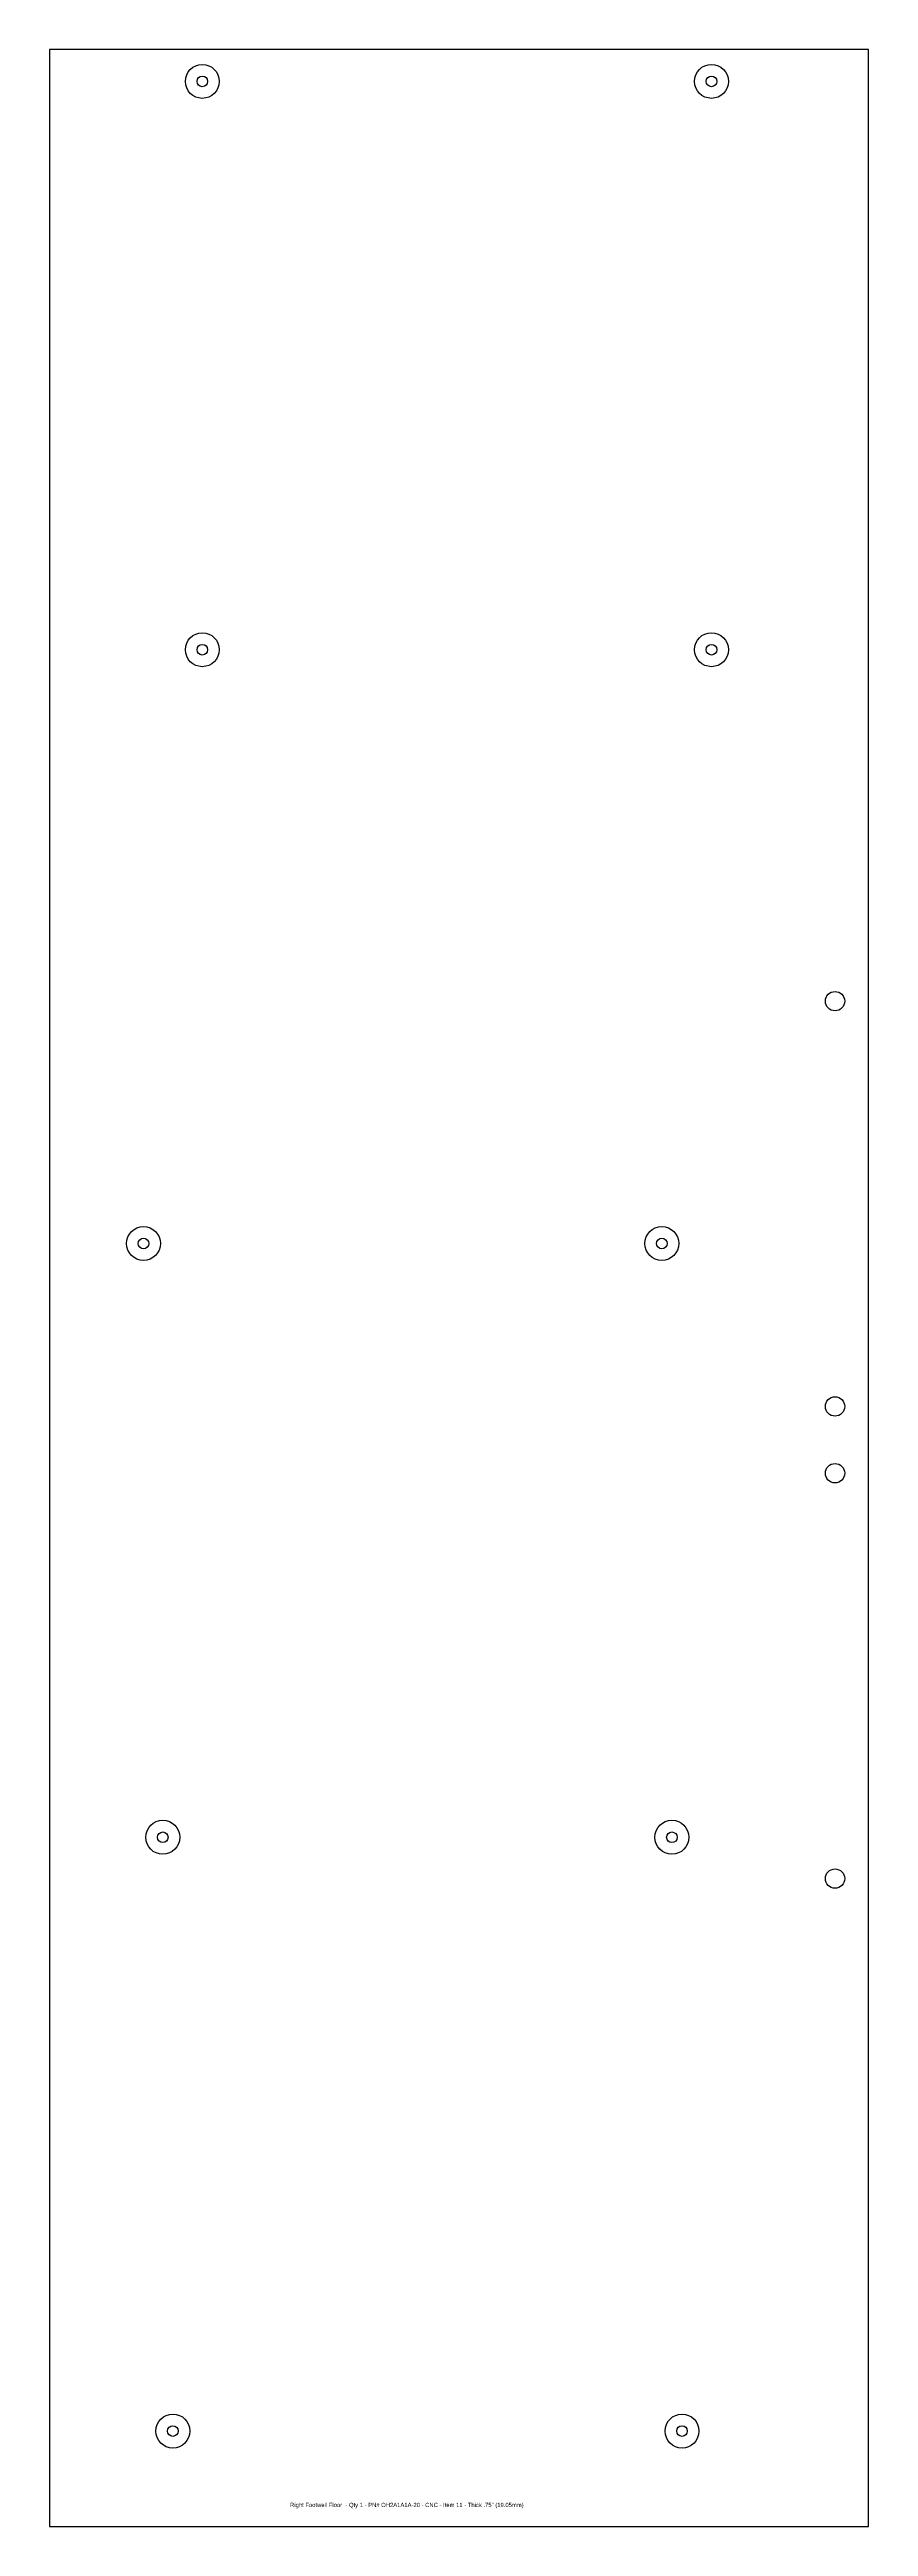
# Model space of a CAD drawing. Extents: x 2.7 to 12.4, y 1.9 to 31.1.
import ezdxf

# ---------------------------------------------------------------- set-up
doc = ezdxf.new("R2010")
doc.units = 0
doc.header["$MEASUREMENT"] = 0
doc.layers.get('0').update_dxf_attribs({"linetype": 'CONTINUOUS'})
doc.layers.add('Info', color=4, linetype='CONTINUOUS')
doc.styles.add('Annotative', font='txt')

msp = doc.modelspace()

# ---------------------------------------------------------------- linework, layer by layer
at = {"color": 7, "linetype": 'Continuous'}
msp.add_lwpolyline([(2.743, 31.094), (2.743, 1.894), (12.393, 1.894), (12.393, 31.094)], close=True, dxfattribs=at)
for centre, radius in [((4.543, 30.719), 0.2), ((10.543, 30.719), 0.2), ((4.543, 24.019), 0.2), ((10.543, 24.019), 0.2), ((11.999, 19.876), 0.114), ((3.85, 17.019), 0.2), ((9.958, 17.019), 0.2), ((11.999, 15.098), 0.114), ((11.999, 14.311), 0.114), ((4.077, 10.019), 0.2), ((10.077, 10.019), 0.2), ((11.999, 9.532), 0.114), ((4.196, 3.019), 0.2), ((10.196, 3.019), 0.2)]:
    msp.add_circle(centre, radius, dxfattribs=at)
for centre in [(4.543, 30.719), (10.543, 30.719), (4.543, 24.019), (10.543, 24.019), (3.85, 17.019), (9.958, 17.019), (4.077, 10.019), (10.077, 10.019), (4.196, 3.019), (10.196, 3.019)]:
    msp.add_circle(centre, 0.0625)

# ---------------------------------------------------------------- texts
at = {"layer": 'Info', "style": 'Annotative'}
msp.add_text('Right Footwell Floor  - Qty 1 - PN# OH2A1A1A-20 - CNC - Item 11 - Thick .75" (19.05mm)', height=0.05, dxfattribs=at).set_placement((5.577, 2.123))

doc.saveas('drawing.dxf')
